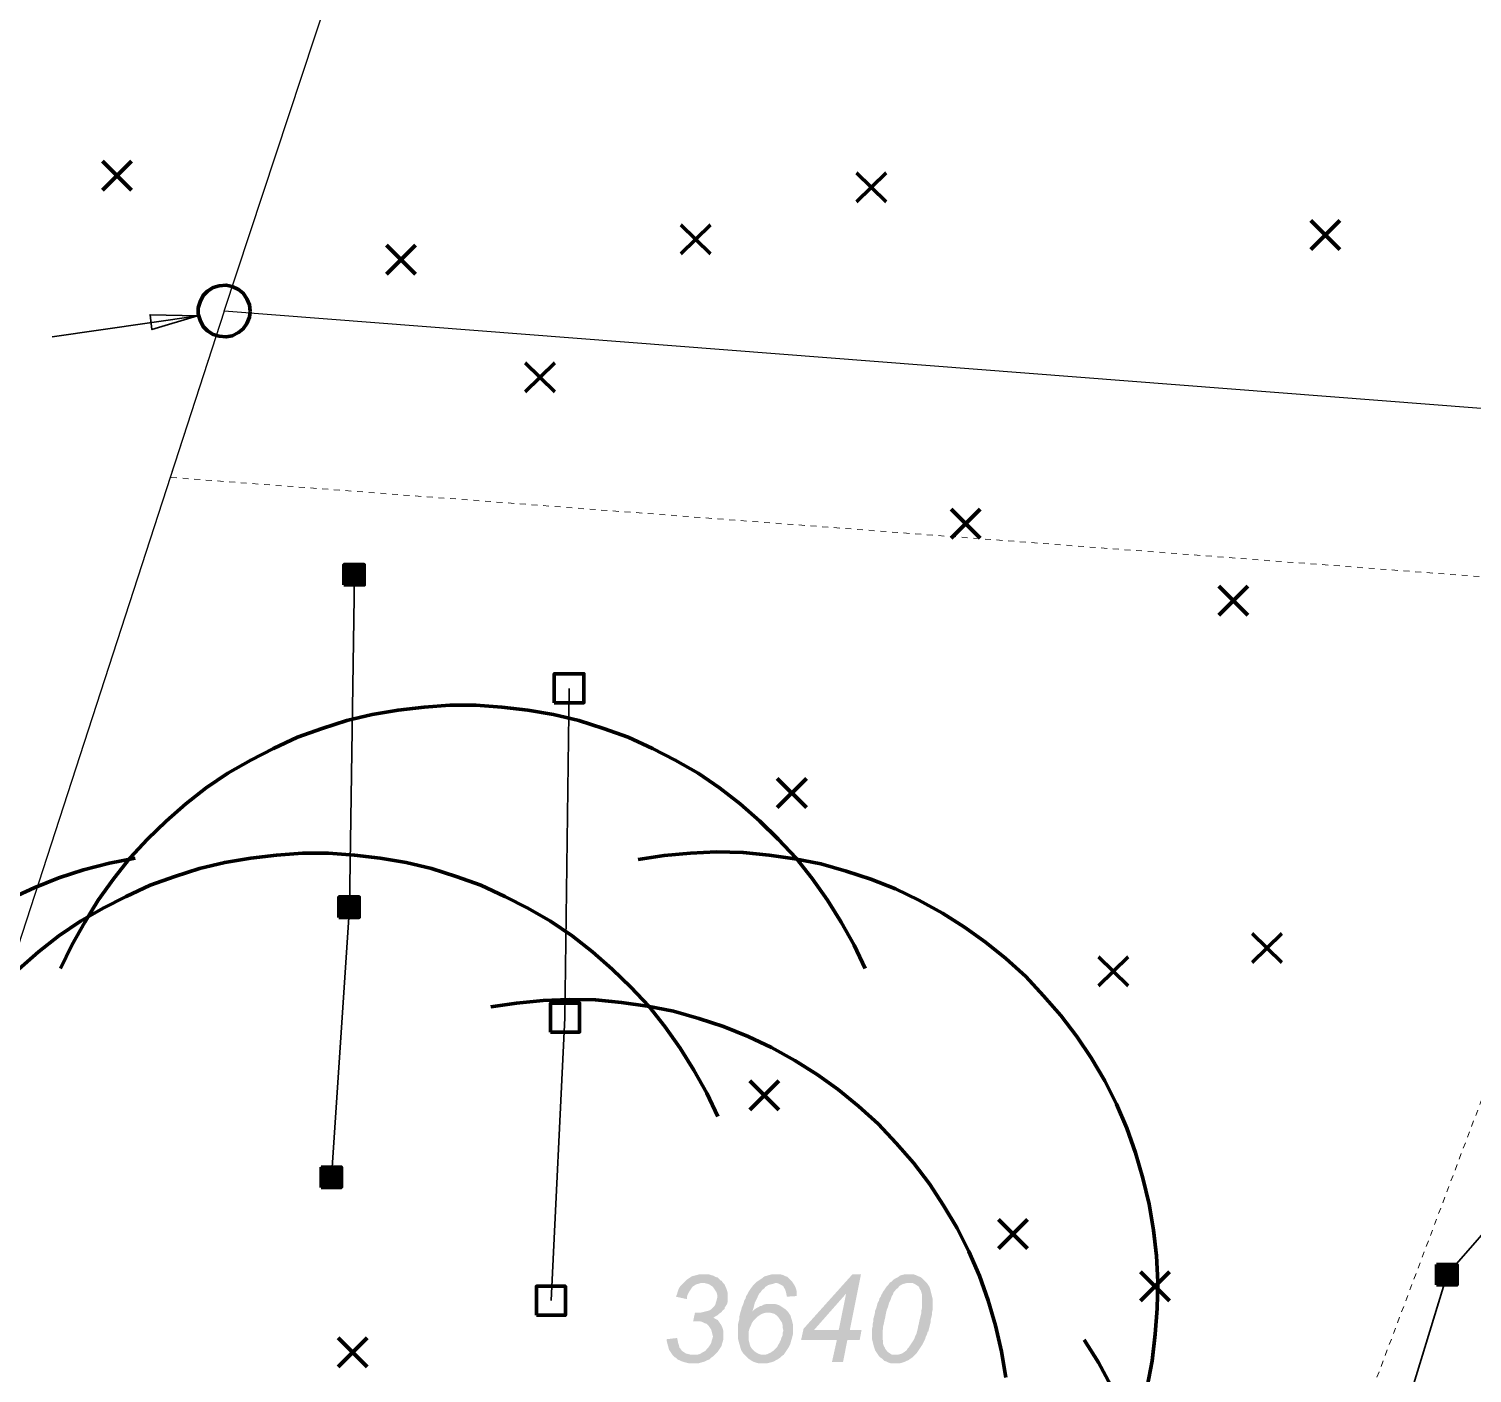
# Model space of a CAD drawing. Header units: metres. Extents: x -47 to 309, y -25 to 105.
# Drawn here: x -17.46 to 7.3, y 45.73 to 68.79 of the extents above; entities that cross this region are included whole.
import ezdxf

# ---------------------------------------------------------------- set-up
doc = ezdxf.new("R2010")
doc.units = ezdxf.units.M
doc.linetypes.add('AUSGEZOGEN', pattern=[0])
doc.linetypes.add('PUNKT2_S9', pattern=[0.001, 0, -0.001])
doc.layers.add('XR$1$Allgemein01_1', color=7, linetype='AUSGEZOGEN', lineweight=13)
doc.layers.add('XR$1$STANDARD_1', color=7, linetype='AUSGEZOGEN', lineweight=25)

msp = doc.modelspace()

# ---------------------------------------------------------------- hatches: boundary and pattern name
at = {"layer": 'XR$1$STANDARD_1', "linetype": 'AUSGEZOGEN', "lineweight": 140, "transparency": 33554687}
h = msp.add_hatch(color=7, dxfattribs=at)
h.set_gradient(color2=(0, 0, 0), one_color=1)
h.paths.add_polyline_path([(-5.8859, 47.422), (-5.9706, 47.422), (-6.0023, 47.4114), (-6.0447, 47.4008), (-6.087, 47.3902), (-6.1187, 47.3691), (-6.1505, 47.3479), (-6.1822, 47.3267), (-6.1928, 47.3161), (-6.2246, 47.2844), (-6.2457, 47.2632), (-6.2775, 47.2315), (-6.2987, 47.1997), (-6.3198, 47.1574), (-6.3304, 47.1257), (-6.341, 47.0833), (-6.3622, 47.041), (-6.1717, 46.9987), (-6.1717, 47.0304), (-6.1611, 47.0727), (-6.1399, 47.1151), (-6.1187, 47.1468), (-6.0976, 47.1786), (-6.0764, 47.2103), (-6.0447, 47.2315), (-6.0129, 47.2527), (-5.9706, 47.2632), (-5.9388, 47.2738), (-5.8965, 47.2738), (-5.5578, 47.2844), (-5.579, 47.3161), (-5.5896, 47.3161), (-5.6108, 47.3373), (-5.6425, 47.3691), (-5.6848, 47.3796), (-5.7166, 47.4008), (-5.7589, 47.4114), (-5.7907, 47.422), (-5.833, 47.422)], flags=0)
h = msp.add_hatch(color=7, dxfattribs=at)
h.set_gradient(color2=(0, 0, 0), one_color=1)
h.paths.add_polyline_path([(-5.5578, 47.2844), (-5.8965, 47.2738), (-5.8648, 47.2738), (-5.8224, 47.2632), (-5.7907, 47.2527), (-5.7589, 47.2315), (-5.7272, 47.2103), (-5.706, 47.1786), (-5.6848, 47.1468), (-5.6637, 47.1151), (-5.6531, 47.0727), (-5.6531, 47.0198), (-5.6637, 46.9775), (-5.6743, 46.9457), (-5.6848, 46.9034), (-5.706, 46.8717), (-5.7378, 46.8399), (-5.7483, 46.8293), (-5.7801, 46.8082), (-5.8118, 46.7976), (-5.8542, 46.787), (-5.8965, 46.7764), (-5.9388, 46.7658), (-5.9812, 46.7658), (-5.6108, 46.7553), (-5.579, 46.7764), (-5.5578, 46.8082), (-5.5261, 46.8293), (-5.5261, 46.8505), (-5.5049, 46.8822), (-5.4838, 46.914), (-5.4732, 46.9563), (-5.4732, 47.1045), (-5.4838, 47.1468), (-5.4944, 47.1786), (-5.5155, 47.2209), (-5.5261, 47.2527)], flags=0)
h = msp.add_hatch(color=7, dxfattribs=at)
h.set_gradient(color2=(0, 0, 0), one_color=1)
h.paths.add_polyline_path([(-4.6477, 47.422), (-4.7218, 47.422), (-4.7641, 47.4114), (-4.7959, 47.4008), (-4.8382, 47.3902), (-4.87, 47.3691), (-4.8805, 47.3585), (-4.9123, 47.3373), (-4.944, 47.3161), (-4.9758, 47.295), (-5.0075, 47.2632), (-5.0393, 47.2315), (-5.071, 47.1892), (-5.0922, 47.1574), (-5.1134, 47.1257), (-5.1345, 47.0833), (-5.1557, 47.0516), (-5.1663, 47.0092), (-5.1874, 46.9775), (-5.198, 46.9352), (-5.2192, 46.8822), (-5.2298, 46.8611), (-5.2404, 46.8188), (-5.2509, 46.787), (-5.0499, 46.787), (-5.0393, 46.8188), (-5.0287, 46.8505), (-5.0181, 46.8928), (-5.0075, 46.9352), (-4.9864, 46.9775), (-4.9652, 47.0198), (-4.9546, 47.0516), (-4.9335, 47.0939), (-4.9017, 47.1257), (-4.8805, 47.1574), (-4.8488, 47.1786), (-4.8276, 47.2103), (-4.8065, 47.2209), (-4.7747, 47.2421), (-4.7324, 47.2527), (-4.69, 47.2632), (-4.6583, 47.2738), (-4.3514, 47.2738), (-4.3726, 47.3056), (-4.3937, 47.3267), (-4.4149, 47.3479), (-4.4466, 47.3796), (-4.4784, 47.3902), (-4.5207, 47.4114), (-4.5631, 47.422), (-4.6054, 47.422)], flags=0)
h = msp.add_hatch(color=7, dxfattribs=at)
h.set_gradient(color2=(0, 0, 0), one_color=1)
h.paths.add_polyline_path([(-3.1873, 47.422), (-3.3354, 47.422), (-4.1715, 46.4907), (-4.2138, 46.3002), (-3.6, 46.3002), (-3.6847, 45.9192), (-3.4942, 45.9192), (-3.4201, 46.3002), (-3.2084, 46.3002), (-3.1767, 46.4695), (-3.9916, 46.4695), (-3.4413, 47.0939)], flags=0)
h = msp.add_hatch(color=7, dxfattribs=at)
h.set_gradient(color2=(0, 0, 0), one_color=1)
h.paths.add_polyline_path([(-3.1873, 47.422), (-3.4413, 47.0939), (-3.5683, 46.4695), (-3.9916, 46.4695), (-3.3778, 46.4695)], flags=0)
h = msp.add_hatch(color=7, dxfattribs=at)
h.set_gradient(color2=(0, 0, 0), one_color=1)
h.paths.add_polyline_path([(-2.6899, 47.2844), (-2.711, 47.2527), (-2.7428, 47.2209), (-2.764, 47.1892), (-2.7851, 47.1574), (-2.8169, 47.1151), (-2.8169, 47.1045), (-2.838, 47.0727), (-2.8486, 47.041), (-2.8698, 47.0092), (-2.8804, 46.9669), (-2.9015, 46.9352), (-2.9121, 46.8928), (-2.9227, 46.8505), (-2.9439, 46.7976), (-2.9439, 46.7764), (-2.9544, 46.7341), (-2.965, 46.6918), (-2.9756, 46.66), (-2.9756, 46.6177), (-2.9862, 46.5753), (-2.9862, 46.533), (-2.9968, 46.4907), (-2.9968, 46.3108), (-2.9862, 46.2684), (-2.9756, 46.2261), (-2.965, 46.1838), (-2.9544, 46.152), (-2.9439, 46.1203), (-2.9227, 46.0885), (-2.9015, 46.0568), (-2.8804, 46.025), (-2.8486, 45.9933), (-2.8169, 45.9721), (-2.7851, 45.9404), (-2.7534, 45.9298), (-2.711, 45.9086), (-2.6793, 45.898), (-2.5205, 45.898), (-2.4782, 45.9086), (-2.4465, 45.9192), (-2.4041, 45.9404), (-2.3724, 45.951), (-2.3301, 45.9827), (-2.2983, 46.0039), (-2.2877, 46.0144), (-2.2666, 46.0356), (-2.584, 46.0462), (-2.6581, 46.0462), (-2.6899, 46.0674), (-2.7216, 46.0885), (-2.7428, 46.1097), (-2.7745, 46.152), (-2.7745, 46.1626), (-2.7957, 46.1944), (-2.8063, 46.2261), (-2.8063, 46.2684), (-2.8169, 46.3214), (-2.8169, 46.4589), (-2.8063, 46.4907), (-2.8063, 46.533), (-2.7957, 46.5753), (-2.7851, 46.6283), (-2.7745, 46.6706), (-2.764, 46.7235), (-2.7534, 46.7764), (-2.7428, 46.8188), (-2.7216, 46.8717), (-2.711, 46.914), (-2.7005, 46.9457), (-2.6793, 46.9881), (-2.6687, 47.0198), (-2.6581, 47.0516), (-2.637, 47.0833), (-2.6264, 47.1151), (-2.6158, 47.1257), (-2.584, 47.168), (-2.5523, 47.1892), (-2.5311, 47.2209), (-2.4994, 47.2421), (-2.4782, 47.2527), (-2.4465, 47.2632), (-2.4041, 47.2738), (-2.3618, 47.2738)], flags=0)
h = msp.add_hatch(color=7, dxfattribs=at)
h.set_gradient(color2=(0, 0, 0), one_color=1)
h.paths.add_polyline_path([(-2.3618, 47.422), (-2.4465, 47.422), (-2.4888, 47.4114), (-2.5205, 47.4008), (-2.5311, 47.3902), (-2.5629, 47.3691), (-2.6052, 47.3479), (-2.637, 47.3267), (-2.6687, 47.295), (-2.6899, 47.2844), (-2.3618, 47.2738), (-2.2983, 47.2738), (-2.256, 47.2527), (-2.2242, 47.2315), (-2.1925, 47.2103), (-2.1819, 47.1786), (-2.1607, 47.1468), (-2.1501, 47.1151), (-2.1396, 47.0727), (-2.1396, 46.8505), (-2.1501, 46.8082), (-2.1501, 46.7658), (-2.1607, 46.7235), (-2.1713, 46.6812), (-2.1819, 46.6388), (-2.1925, 46.5859), (-2.2031, 46.5436), (-2.2136, 46.4907), (-2.2242, 46.4483), (-2.2348, 46.406), (-2.256, 46.3637), (-2.2666, 46.3319), (-2.2877, 46.2896), (-2.3089, 46.2579), (-2.3301, 46.2261), (-2.3512, 46.1944), (-2.3724, 46.1626), (-2.3936, 46.1414), (-2.4041, 46.1203), (-2.4465, 46.0885), (-2.4782, 46.0674), (-2.51, 46.0568), (-2.5523, 46.0462), (-2.584, 46.0462), (-2.2666, 46.0356), (-2.2348, 46.0674), (-2.2136, 46.0991), (-2.1925, 46.1309), (-2.1713, 46.1626), (-2.1501, 46.1944), (-2.129, 46.2261), (-2.1078, 46.2684), (-2.0866, 46.3108), (-2.0761, 46.3531), (-2.0549, 46.3954), (-2.0443, 46.4378), (-2.0337, 46.4378), (-2.0232, 46.4801), (-2.0126, 46.5224), (-2.002, 46.5648), (-1.9914, 46.6071), (-1.9914, 46.6388), (-1.9808, 46.6812), (-1.9702, 46.7235), (-1.9702, 46.7658), (-1.9597, 46.8082), (-1.9597, 47.0092), (-1.9702, 47.0516), (-1.9808, 47.0939), (-1.9914, 47.1362), (-2.002, 47.1786), (-2.0126, 47.2103), (-2.0337, 47.2421), (-2.0549, 47.2738), (-2.0761, 47.295), (-2.1078, 47.3267), (-2.1396, 47.3585), (-2.1713, 47.3796), (-2.2031, 47.3902), (-2.2454, 47.4114), (-2.2771, 47.422), (-2.3195, 47.422)], flags=0)
h = msp.add_hatch(color=7, dxfattribs=at)
h.set_gradient(color2=(0, 0, 0), one_color=1)
h.paths.add_polyline_path([(-4.3514, 47.2738), (-4.6583, 47.2738), (-4.6266, 47.2738), (-4.5948, 47.2632), (-4.5525, 47.2421), (-4.5207, 47.2209), (-4.5101, 47.1997), (-4.489, 47.168), (-4.4784, 47.1362), (-4.4678, 47.0939), (-4.4572, 47.041), (-4.2879, 47.0516), (-4.2879, 47.1257), (-4.2985, 47.168), (-4.3091, 47.1997), (-4.3302, 47.2421)], flags=0)
h = msp.add_hatch(color=7, dxfattribs=at)
h.set_gradient(color2=(0, 0, 0), one_color=1)
h.paths.add_polyline_path([(-4.743, 46.914), (-4.817, 46.914), (-4.8594, 46.9034), (-4.8911, 46.8822), (-4.9123, 46.8822), (-4.944, 46.8611), (-4.9864, 46.8399), (-5.0181, 46.8188), (-5.0499, 46.787), (-5.2509, 46.787), (-5.2615, 46.7447), (-5.2721, 46.7023), (-5.2721, 46.66), (-5.2827, 46.6177), (-5.2933, 46.5753), (-5.2933, 46.3108), (-5.2827, 46.2684), (-5.2721, 46.2261), (-5.2615, 46.1944), (-5.2509, 46.152), (-5.2404, 46.1203), (-5.2192, 46.0885), (-5.198, 46.0568), (-5.1769, 46.0356), (-4.8594, 46.0462), (-4.9017, 46.0462), (-4.9335, 46.0568), (-4.9758, 46.0779), (-5.0075, 46.0991), (-5.0393, 46.1309), (-5.0605, 46.152), (-5.0816, 46.1838), (-5.0922, 46.2155), (-5.1028, 46.2579), (-5.1134, 46.3002), (-5.1134, 46.4378), (-5.1028, 46.4801), (-5.0922, 46.5118), (-5.071, 46.5542), (-5.0605, 46.5859), (-5.0393, 46.6177), (-5.0075, 46.6494), (-4.9864, 46.6706), (-4.9546, 46.7023), (-4.9229, 46.7235), (-4.8911, 46.7447), (-4.8594, 46.7553), (-4.817, 46.7658), (-4.7853, 46.7658), (-4.4361, 46.7764), (-4.4572, 46.7976), (-4.489, 46.8293), (-4.5207, 46.8505), (-4.5525, 46.8717), (-4.5842, 46.8928), (-4.616, 46.9034), (-4.6583, 46.914), (-4.7006, 46.914)], flags=0)
h = msp.add_hatch(color=7, dxfattribs=at)
h.set_gradient(color2=(0, 0, 0), one_color=1)
h.paths.add_polyline_path([(-5.6425, 46.6388), (-6.0023, 46.6177), (-5.9494, 46.6177), (-5.9071, 46.6071), (-5.8648, 46.5859), (-5.833, 46.5753), (-5.8013, 46.5436), (-5.7801, 46.5118), (-5.7589, 46.4801), (-5.7483, 46.4483), (-5.7378, 46.406), (-5.7272, 46.3637), (-5.7272, 46.3531), (-5.7378, 46.3108), (-5.7483, 46.279), (-5.7589, 46.2367), (-5.7801, 46.2049), (-5.8013, 46.1732), (-5.833, 46.1414), (-5.8436, 46.1203), (-5.8753, 46.0991), (-5.9177, 46.0779), (-5.9494, 46.0568), (-5.9917, 46.0462), (-6.0658, 46.0462), (-6.4151, 46.0356), (-6.3833, 46.0039), (-6.3622, 45.9933), (-6.3304, 45.9615), (-6.2987, 45.951), (-6.2563, 45.9298), (-6.2246, 45.9192), (-6.1822, 45.9086), (-6.1399, 45.898), (-5.9706, 45.898), (-5.9388, 45.9086), (-5.8965, 45.9192), (-5.8648, 45.9298), (-5.8224, 45.951), (-5.7907, 45.9615), (-5.7589, 45.9933), (-5.7272, 46.0144), (-5.6954, 46.0462), (-5.6743, 46.0674), (-5.6425, 46.0991), (-5.6213, 46.1309), (-5.6002, 46.1626), (-5.579, 46.1944), (-5.5684, 46.2367), (-5.5578, 46.2684), (-5.5473, 46.3108), (-5.5473, 46.4483), (-5.5578, 46.4907), (-5.5684, 46.5224), (-5.5896, 46.5648), (-5.6002, 46.5753), (-5.6213, 46.6071)], flags=0)
h = msp.add_hatch(color=7, dxfattribs=at)
h.set_gradient(color2=(0, 0, 0), one_color=1)
h.paths.add_polyline_path([(-6.0341, 46.7658), (-6.0658, 46.6177), (-6.0023, 46.6177), (-5.6425, 46.6388), (-5.6848, 46.66), (-5.7166, 46.6812), (-5.6848, 46.7023), (-5.6425, 46.7235), (-5.6108, 46.7553), (-5.9812, 46.7658), (-5.9917, 46.7658)], flags=0)
h = msp.add_hatch(color=7, dxfattribs=at)
h.set_gradient(color2=(0, 0, 0), one_color=1)
h.paths.add_polyline_path([(-4.4361, 46.7764), (-4.7853, 46.7658), (-4.743, 46.7658), (-4.7006, 46.7553), (-4.6689, 46.7447), (-4.6266, 46.7129), (-4.6054, 46.6918), (-4.5842, 46.66), (-4.5631, 46.6283), (-4.5419, 46.5965), (-4.5313, 46.5542), (-4.5313, 46.5118), (-4.5207, 46.4695), (-4.5207, 46.4483), (-4.5313, 46.4166), (-4.5313, 46.3743), (-4.5525, 46.3319), (-4.5631, 46.2896), (-4.5842, 46.2579), (-4.5842, 46.2473), (-4.6054, 46.2155), (-4.6266, 46.1732), (-4.6583, 46.1414), (-4.6795, 46.1203), (-4.7112, 46.0991), (-4.743, 46.0779), (-4.7853, 46.0568), (-4.8276, 46.0462), (-4.8594, 46.0462), (-5.1769, 46.0356), (-5.1557, 46.0144), (-5.1239, 45.9827), (-5.0922, 45.9615), (-5.0605, 45.9404), (-5.0181, 45.9192), (-4.9864, 45.9086), (-4.944, 45.898), (-4.7959, 45.898), (-4.7535, 45.9086), (-4.7112, 45.9192), (-4.6795, 45.9298), (-4.6477, 45.951), (-4.6054, 45.9721), (-4.5736, 45.9933), (-4.5419, 46.025), (-4.5101, 46.0462), (-4.489, 46.0779), (-4.4678, 46.1097), (-4.4466, 46.1414), (-4.4255, 46.1732), (-4.4043, 46.2155), (-4.3937, 46.2473), (-4.3831, 46.2896), (-4.3726, 46.3214), (-4.362, 46.3637), (-4.3514, 46.406), (-4.3514, 46.5542), (-4.362, 46.5965), (-4.3726, 46.6388), (-4.3831, 46.6706), (-4.3937, 46.7129), (-4.4149, 46.7447)], flags=0)
h = msp.add_hatch(color=7, dxfattribs=at)
h.set_gradient(color2=(0, 0, 0), one_color=1)
h.paths.add_polyline_path([(-6.341, 46.3319), (-6.5209, 46.3108), (-6.5209, 46.2896), (-6.5103, 46.2473), (-6.4997, 46.2049), (-6.4891, 46.1732), (-6.4786, 46.1309), (-6.4574, 46.0991), (-6.4362, 46.0674), (-6.4151, 46.0356), (-6.0658, 46.0462), (-6.1082, 46.0462), (-6.1505, 46.0568), (-6.1928, 46.0674), (-6.2246, 46.0885), (-6.2563, 46.1097), (-6.2775, 46.1414), (-6.2987, 46.1626), (-6.3092, 46.2049), (-6.3198, 46.2367), (-6.3304, 46.2896)], flags=0)

# ---------------------------------------------------------------- linework, layer by layer
at = {"layer": 'XR$1$Allgemein01_1', "color": 7, "linetype": 'PUNKT2_S9', "lineweight": 13, "transparency": 33554687}
for p, q in [((-14.1089, 63.9525), (-15.0352, 61.0991)), ((15.7923, 58.7618), (-15.0352, 61.0991)), ((-15.0352, 61.0991), (-15.0352, 61.0991)), ((10.7062, 59.0394), (-0.8902, 28.2714))]:
    msp.add_line(p, q, dxfattribs=at)
at = {"layer": 'XR$1$STANDARD_1', "color": 7, "linetype": 'AUSGEZOGEN', "lineweight": -3, "transparency": 33554687}
for q in [(-11.9923, 70.3658), (-19.1252, 48.5014)]:
    msp.add_line((-14.1089, 63.9525), q, dxfattribs=at)
at = {"layer": 'XR$1$STANDARD_1', "color": 62, "linetype": 'AUSGEZOGEN', "lineweight": 140, "transparency": 33554687}
for p, q in [((-16.1937, 66.5242), (-15.6963, 66.0268)), ((-16.1937, 66.0268), (-15.6963, 66.5242)), ((-3.2614, 66.3231), (-2.7534, 65.8257)), ((-3.2614, 65.8257), (-2.7534, 66.3231)), ((-6.2775, 65.4341), (-5.7695, 64.9367)), ((-6.2775, 64.9367), (-5.7695, 65.4341)), ((4.5277, 65.5082), (5.0251, 65.0108)), ((4.5277, 65.0108), (5.0251, 65.5082)), ((-11.3255, 65.0849), (-10.8281, 64.5875)), ((-11.3255, 64.5875), (-10.8281, 65.0849)), ((-8.9444, 63.0635), (-8.4364, 62.5661)), ((-8.9444, 62.5661), (-8.4364, 63.0635)), ((-1.6422, 60.5554), (-1.1448, 60.058)), ((-1.6422, 60.058), (-1.1448, 60.5554)), ((-12.0558, 59.6029), (-12.0558, 59.2537)), ((-12.0452, 59.2537), (-12.0452, 59.6029)), ((-12.024, 59.2537), (-12.024, 59.6029)), ((-12.0028, 59.2537), (-12.0028, 59.6029)), ((-11.9817, 59.2537), (-11.9817, 59.6029)), ((-11.9605, 59.2537), (-11.9605, 59.6029)), ((-11.9394, 59.2537), (-11.9394, 59.6029)), ((-11.9182, 59.2537), (-11.9182, 59.6029)), ((-11.897, 59.2537), (-11.897, 59.6029)), ((-11.8759, 59.2537), (-11.8759, 59.6029)), ((-11.8547, 59.2537), (-11.8547, 59.6029)), ((-11.8335, 59.2537), (-11.8335, 59.6029)), ((-11.8124, 59.2537), (-11.8124, 59.6029)), ((-11.7912, 59.2537), (-11.7912, 59.6029)), ((-11.77, 59.2537), (-11.77, 59.6029)), ((-11.7489, 59.2537), (-11.7489, 59.6029)), ((-11.7277, 59.2537), (-11.7277, 59.6029)), ((2.9508, 59.2325), (3.4482, 58.7351)), ((2.9508, 58.7351), (3.4482, 59.2325)), ((-4.6266, 55.9306), (-4.1186, 55.4333)), ((-4.6266, 55.4333), (-4.1186, 55.9306)), ((-12.1404, 53.8987), (-12.1404, 53.5495)), ((-12.1298, 53.5495), (-12.1298, 53.8987)), ((-12.1087, 53.5495), (-12.1087, 53.8987)), ((-12.0875, 53.5495), (-12.0875, 53.8987)), ((-12.0558, 53.5495), (-12.0558, 53.8987)), ((-12.0346, 53.5495), (-12.0346, 53.8987)), ((-12.0134, 53.5495), (-12.0134, 53.8987)), ((-11.9923, 53.5495), (-11.9923, 53.8987)), ((-11.9711, 53.5495), (-11.9711, 53.8987)), ((-11.9499, 53.5495), (-11.9499, 53.8987)), ((-11.9288, 53.5495), (-11.9288, 53.8987)), ((-11.9076, 53.5495), (-11.9076, 53.8987)), ((-11.8864, 53.5495), (-11.8864, 53.8987)), ((-11.8653, 53.5495), (-11.8653, 53.8987)), ((-11.8441, 53.5495), (-11.8441, 53.8987)), ((-11.8229, 53.5495), (-11.8229, 53.8987)), ((-11.8018, 53.5495), (-11.8018, 53.8987)), ((3.5223, 53.2743), (4.0303, 52.7769)), ((3.5223, 52.7769), (4.0303, 53.2743)), ((0.8872, 52.8722), (1.3951, 52.3748)), ((0.8872, 52.3748), (1.3951, 52.8722)), ((-5.0922, 50.745), (-4.5948, 50.2476)), ((-5.0922, 50.2476), (-4.5948, 50.745)), ((-12.4473, 49.2634), (-12.4473, 48.9142)), ((-12.4367, 48.9142), (-12.4367, 49.2634)), ((-12.4156, 48.9142), (-12.4156, 49.2634)), ((-12.3944, 48.9142), (-12.3944, 49.2634)), ((-12.3627, 48.9142), (-12.3627, 49.2634)), ((-12.3415, 48.9142), (-12.3415, 49.2634)), ((-12.3203, 48.9142), (-12.3203, 49.2634)), ((-12.2992, 48.9142), (-12.2992, 49.2634)), ((-12.278, 48.9142), (-12.278, 49.2634)), ((-12.2568, 48.9142), (-12.2568, 49.2634)), ((-12.2357, 48.9142), (-12.2357, 49.2634)), ((-12.2145, 48.9142), (-12.2145, 49.2634)), ((-12.1933, 48.9142), (-12.1933, 49.2634)), ((-12.1722, 48.9142), (-12.1722, 49.2634)), ((-12.151, 48.9142), (-12.151, 49.2634)), ((-12.1298, 48.9142), (-12.1298, 49.2634)), ((-12.1087, 48.9142), (-12.1087, 49.2634)), ((-12.0981, 48.9142), (-12.0981, 49.2634)), ((-0.8273, 48.3639), (-0.3299, 47.8665)), ((-0.8273, 47.8665), (-0.3299, 48.3639)), ((6.6866, 47.5913), (6.6866, 47.2421)), ((6.6972, 47.2421), (6.6972, 47.5913)), ((6.7183, 47.2421), (6.7183, 47.5913)), ((6.7395, 47.2421), (6.7395, 47.5913)), ((6.7607, 47.2421), (6.7607, 47.5913)), ((6.7818, 47.2421), (6.7818, 47.5913)), ((6.803, 47.2421), (6.803, 47.5913)), ((6.8242, 47.2421), (6.8242, 47.5913)), ((6.8559, 47.2421), (6.8559, 47.5913)), ((6.8771, 47.2421), (6.8771, 47.5913)), ((6.8983, 47.2421), (6.8983, 47.5913)), ((6.9194, 47.2421), (6.9194, 47.5913)), ((6.9406, 47.2421), (6.9406, 47.5913)), ((6.9618, 47.2421), (6.9618, 47.5913)), ((6.9829, 47.2421), (6.9829, 47.5913)), ((7.0041, 47.2421), (7.0041, 47.5913)), ((7.0252, 47.2421), (7.0252, 47.5913)), ((7.0358, 47.2421), (7.0358, 47.5913)), ((1.6068, 47.4643), (2.1042, 46.9669)), ((1.6068, 46.9669), (2.1042, 47.4643)), ((-12.151, 46.3319), (-11.6536, 45.8345)), ((-12.151, 45.8345), (-11.6536, 46.3319))]:
    msp.add_line(p, q, dxfattribs=at)
at = {"layer": 'XR$1$STANDARD_1', "color": 1, "linetype": 'AUSGEZOGEN', "lineweight": 140, "transparency": 33554687}
msp.add_lwpolyline([(-13.6644, 63.9525), (-13.675, 64.0583), (-13.7173, 64.1642), (-13.7808, 64.2594), (-13.8654, 64.3229), (-13.9713, 64.3758), (-14.0771, 64.397), (-14.1935, 64.3864), (-14.2993, 64.3547), (-14.3946, 64.2912), (-14.4687, 64.2171), (-14.5216, 64.1112), (-14.5533, 64.0054), (-14.5533, 63.8996), (-14.5216, 63.7938), (-14.4687, 63.6879), (-14.3946, 63.6139), (-14.2993, 63.5504), (-14.1935, 63.5186), (-14.0771, 63.508), (-13.9713, 63.5292), (-13.8654, 63.5821), (-13.7808, 63.6456), (-13.7173, 63.7408), (-13.675, 63.8467), (-13.6644, 63.9525)], close=True, dxfattribs=at)
at = {"layer": 'XR$1$STANDARD_1', "color": 1, "linetype": 'AUSGEZOGEN', "lineweight": 35, "transparency": 33554687}
msp.add_lwpolyline([(-17.0615, 63.508), (-14.5533, 63.8678), (-15.3788, 63.889), (-15.3471, 63.635), (-14.5639, 63.8678)], dxfattribs=at)
at = {"layer": 'XR$1$STANDARD_1', "color": 7, "linetype": 'AUSGEZOGEN', "lineweight": -3, "transparency": 33554687}
msp.add_lwpolyline([(4.4959, 27.8859), (11.9675, 49.1258), (16.8991, 61.5502), (-14.1089, 63.9525)], dxfattribs=at)
at = {"layer": 'XR$1$STANDARD_1', "color": 40, "linetype": 'AUSGEZOGEN', "lineweight": 35, "transparency": 33554687}
for points in [[(-11.8759, 59.423), (-11.9605, 53.7188), (-12.2674, 49.0835)], [(12.232, 59.3383), (10.888, 54.6184), (10.0731, 51.0943), (6.8665, 47.422), (4.0197, 38.109), (2.1994, 34.0557), (-0.2558, 27.3673), (-2.51, 20.4567)], [(-8.4999, 46.9775), (-8.2671, 51.8245), (-8.193, 57.4758)]]:
    msp.add_lwpolyline(points, dxfattribs=at)
at = {"layer": 'XR$1$STANDARD_1', "color": 62, "linetype": 'AUSGEZOGEN', "lineweight": 140, "transparency": 33554687}
for points in [[(-12.0558, 59.2537), (-11.7065, 59.2537), (-11.7065, 59.6029), (-12.0558, 59.6029), (-12.0558, 59.2537)], [(-12.0346, 59.2537), (-12.0346, 59.6029), (-12.0346, 59.2537)], [(-12.0134, 59.2537), (-12.0134, 59.6029), (-12.0134, 59.2537)], [(-11.9923, 59.2537), (-11.9923, 59.6029), (-11.9923, 59.2537)], [(-11.9711, 59.2537), (-11.9711, 59.6029), (-11.9711, 59.2537)], [(-11.9499, 59.2537), (-11.9499, 59.6029), (-11.9499, 59.2537)], [(-11.9288, 59.2537), (-11.9288, 59.6029), (-11.9288, 59.2537)], [(-11.9076, 59.2537), (-11.9076, 59.6029), (-11.9076, 59.2537)], [(-11.8864, 59.2537), (-11.8864, 59.6029), (-11.8864, 59.2537)], [(-11.8653, 59.2537), (-11.8653, 59.6029), (-11.8653, 59.2537)], [(-11.8441, 59.2537), (-11.8441, 59.6029), (-11.8441, 59.2537)], [(-11.8229, 59.2537), (-11.8229, 59.6029), (-11.8229, 59.2537)], [(-11.8018, 59.2537), (-11.8018, 59.6029), (-11.8018, 59.2537)], [(-11.7806, 59.2537), (-11.7806, 59.6029), (-11.7806, 59.2537)], [(-11.7594, 59.2537), (-11.7594, 59.6029), (-11.7594, 59.2537)], [(-11.7383, 59.2537), (-11.7383, 59.6029), (-11.7383, 59.2537)], [(-11.7171, 59.2537), (-11.7171, 59.6029), (-11.7171, 59.2537)], [(-8.447, 57.2323), (-8.447, 57.7297), (-7.939, 57.7297), (-7.939, 57.2323), (-8.447, 57.2323)], [(-12.1404, 53.5495), (-11.7912, 53.5495), (-11.7912, 53.8987), (-12.1404, 53.8987), (-12.1404, 53.5495)], [(-12.1193, 53.5495), (-12.1193, 53.8987), (-12.1193, 53.5495)], [(-12.0981, 53.5495), (-12.0981, 53.8987), (-12.0981, 53.5495)], [(-12.0769, 53.5495), (-12.0769, 53.8987), (-12.0769, 53.5495)], [(-12.0663, 53.5495), (-12.0663, 53.8987), (-12.0663, 53.5495)], [(-12.0452, 53.5495), (-12.0452, 53.8987), (-12.0452, 53.5495)], [(-12.024, 53.5495), (-12.024, 53.8987), (-12.024, 53.5495)], [(-12.0028, 53.5495), (-12.0028, 53.8987), (-12.0028, 53.5495)], [(-11.9817, 53.5495), (-11.9817, 53.8987), (-11.9817, 53.5495)], [(-11.9605, 53.5495), (-11.9605, 53.8987), (-11.9605, 53.5495)], [(-11.9394, 53.5495), (-11.9394, 53.8987), (-11.9394, 53.5495)], [(-11.9182, 53.5495), (-11.9182, 53.8987), (-11.9182, 53.5495)], [(-11.897, 53.5495), (-11.897, 53.8987), (-11.897, 53.5495)], [(-11.8759, 53.5495), (-11.8759, 53.8987), (-11.8759, 53.5495)], [(-11.8547, 53.5495), (-11.8547, 53.8987), (-11.8547, 53.5495)], [(-11.8335, 53.5495), (-11.8335, 53.8987), (-11.8335, 53.5495)], [(-11.8124, 53.5495), (-11.8124, 53.8987), (-11.8124, 53.5495)], [(-8.5105, 51.5811), (-8.5105, 52.0785), (-8.0131, 52.0785), (-8.0131, 51.5811), (-8.5105, 51.5811)], [(-12.4262, 48.9142), (-12.4262, 49.2634), (-12.4262, 48.9142)], [(-12.405, 48.9142), (-12.405, 49.2634), (-12.405, 48.9142)], [(-12.3838, 48.9142), (-12.3838, 49.2634), (-12.3838, 48.9142)], [(-12.3733, 48.9142), (-12.3733, 49.2634), (-12.3733, 48.9142)], [(-12.3521, 48.9142), (-12.3521, 49.2634), (-12.3521, 48.9142)], [(-12.3309, 48.9142), (-12.3309, 49.2634), (-12.3309, 48.9142)], [(-12.3098, 48.9142), (-12.3098, 49.2634), (-12.3098, 48.9142)], [(-12.2886, 48.9142), (-12.2886, 49.2634), (-12.2886, 48.9142)], [(-12.2674, 48.9142), (-12.2674, 49.2634), (-12.2674, 48.9142)], [(-12.2463, 48.9142), (-12.2463, 49.2634), (-12.2463, 48.9142)], [(-12.2251, 48.9142), (-12.2251, 49.2634), (-12.2251, 48.9142)], [(-12.2039, 48.9142), (-12.2039, 49.2634), (-12.2039, 48.9142)], [(-12.1828, 48.9142), (-12.1828, 49.2634), (-12.1828, 48.9142)], [(-12.1616, 48.9142), (-12.1616, 49.2634), (-12.1616, 48.9142)], [(-12.1404, 48.9142), (-12.1404, 49.2634), (-12.1404, 48.9142)], [(-12.1193, 48.9142), (-12.1193, 49.2634), (-12.1193, 48.9142)], [(6.7078, 47.2421), (6.7078, 47.5913), (6.7078, 47.2421)], [(6.7289, 47.2421), (6.7289, 47.5913), (6.7289, 47.2421)], [(6.7501, 47.2421), (6.7501, 47.5913), (6.7501, 47.2421)], [(6.7713, 47.2421), (6.7713, 47.5913), (6.7713, 47.2421)], [(6.7924, 47.2421), (6.7924, 47.5913), (6.7924, 47.2421)], [(6.8136, 47.2421), (6.8136, 47.5913), (6.8136, 47.2421)], [(6.8348, 47.2421), (6.8348, 47.5913), (6.8348, 47.2421)], [(6.8453, 47.2421), (6.8453, 47.5913), (6.8453, 47.2421)], [(6.8665, 47.2421), (6.8665, 47.5913), (6.8665, 47.2421)], [(6.8877, 47.2421), (6.8877, 47.5913), (6.8877, 47.2421)], [(6.9088, 47.2421), (6.9088, 47.5913), (6.9088, 47.2421)], [(6.93, 47.2421), (6.93, 47.5913), (6.93, 47.2421)], [(6.9512, 47.2421), (6.9512, 47.5913), (6.9512, 47.2421)], [(6.9723, 47.2421), (6.9723, 47.5913), (6.9723, 47.2421)], [(6.9935, 47.2421), (6.9935, 47.5913), (6.9935, 47.2421)], [(7.0147, 47.2421), (7.0147, 47.5913), (7.0147, 47.2421)], [(-8.7539, 46.7235), (-8.7539, 47.2209), (-8.2565, 47.2209), (-8.2565, 46.7235), (-8.7539, 46.7235)]]:
    msp.add_lwpolyline(points, close=True, dxfattribs=at)
at = {"layer": 'XR$1$STANDARD_1', "color": 3, "linetype": 'AUSGEZOGEN', "lineweight": 140, "transparency": 33554687}
for points in [[(-3.1132, 52.6711), (-3.3037, 53.0733), (-3.5259, 53.4648), (-3.7588, 53.8458), (-4.0233, 54.2162), (-4.2985, 54.5655), (-4.6054, 54.8935), (-4.9229, 55.2004), (-5.2615, 55.4967), (-5.6108, 55.7719), (-5.9812, 56.0259), (-6.3727, 56.2481), (-6.7643, 56.4492), (-7.177, 56.6397), (-7.6004, 56.7879), (-8.0237, 56.9254), (-8.4576, 57.0313), (-8.9021, 57.1054), (-9.3465, 57.1583), (-9.791, 57.19), (-10.2355, 57.19), (-10.68, 57.1583), (-11.1245, 57.1054), (-11.5689, 57.0313), (-12.0028, 56.9254), (-12.4262, 56.7879), (-12.8495, 56.6397), (-13.2622, 56.4492), (-13.6538, 56.2481), (-14.0454, 56.0259), (-14.4158, 55.7719), (-14.765, 55.4967), (-15.1036, 55.2004), (-15.4211, 54.8935), (-15.728, 54.5655), (-16.0032, 54.2162), (-16.2678, 53.8458), (-16.5006, 53.4648), (-16.7228, 53.0733), (-16.9133, 52.6711)], [(-15.6328, 54.5655), (-16.0773, 54.4808), (-16.5218, 54.3644), (-16.9451, 54.2268), (-17.3684, 54.0575), (-17.7811, 53.867)], [(-5.6425, 50.1312), (-5.833, 50.5334), (-6.0552, 50.9249), (-6.2881, 51.3059), (-6.5526, 51.6763), (-6.8278, 52.0255), (-7.1347, 52.3536), (-7.4522, 52.6605), (-7.7908, 52.9568), (-8.1401, 53.232), (-8.5105, 53.486), (-8.9021, 53.7082), (-9.2936, 53.9093), (-9.7064, 54.0998), (-10.1297, 54.248), (-10.553, 54.3855), (-10.9869, 54.4914), (-11.4314, 54.5655), (-11.8759, 54.6184), (-12.3203, 54.6501), (-12.7648, 54.6501), (-13.2093, 54.6184), (-13.6538, 54.5655), (-14.0983, 54.4914), (-14.5322, 54.3855), (-14.9555, 54.248), (-15.3788, 54.0998), (-15.7915, 53.9093), (-16.1831, 53.7082), (-16.5747, 53.486), (-16.9451, 53.232), (-17.2943, 52.9568), (-17.633, 52.6605)], [(1.7232, 45.4959), (1.8079, 45.9404), (1.8608, 46.3954), (1.8925, 46.8399), (1.9031, 47.295), (1.8819, 47.7395), (1.829, 48.1839), (1.755, 48.6284), (1.6491, 49.0729), (1.5221, 49.5068), (1.374, 49.9301), (1.1941, 50.3429), (0.993, 50.745), (0.7602, 51.1366), (0.5168, 51.507), (0.2416, 51.8668), (-0.0547, 52.2055), (-0.3616, 52.5335), (-0.7003, 52.8404), (-1.0495, 53.1262), (-1.4093, 53.3802), (-1.7903, 53.6236), (-2.1925, 53.8458), (-2.5946, 54.0363), (-3.0179, 54.2056), (-3.4413, 54.3432), (-3.8752, 54.4702), (-4.3196, 54.5549), (-4.7641, 54.6184), (-5.2086, 54.6607), (-5.6637, 54.6713), (-6.1082, 54.6501), (-6.5632, 54.6078), (-7.0077, 54.5443)], [(-0.7003, 45.6546), (-0.7744, 46.0991), (-0.8802, 46.5436), (-1.0072, 46.9775), (-1.1554, 47.4008), (-1.3353, 47.8135), (-1.5363, 48.2157), (-1.7692, 48.6073), (-2.0126, 48.9777), (-2.2877, 49.3375), (-2.584, 49.6761), (-2.891, 50.0042), (-3.2296, 50.3111), (-3.5788, 50.5969), (-3.9387, 50.8508), (-4.3196, 51.0943), (-4.7218, 51.3165), (-5.1239, 51.507), (-5.5473, 51.6763), (-5.9706, 51.8139), (-6.4045, 51.9409), (-6.849, 52.0255), (-7.2934, 52.089), (-7.7379, 52.1314), (-8.193, 52.142), (-8.6375, 52.1208), (-9.0925, 52.0785), (-9.537, 52.015)], [(1.0988, 45.5171), (0.8872, 45.9086), (0.6437, 46.3002)]]:
    msp.add_lwpolyline(points, dxfattribs=at)
at = {"layer": 'XR$1$STANDARD_1', "color": 62, "linetype": 'AUSGEZOGEN', "lineweight": 140, "transparency": 33554687}
for points in [[(-12.4473, 49.2634), (-12.0981, 49.2634), (-12.0981, 48.9142), (-12.4473, 48.9142)], [(6.6866, 47.5913), (7.0358, 47.5913), (7.0358, 47.2421), (6.6866, 47.2421)]]:
    msp.add_lwpolyline(points, dxfattribs=at)

doc.saveas('drawing.dxf')
